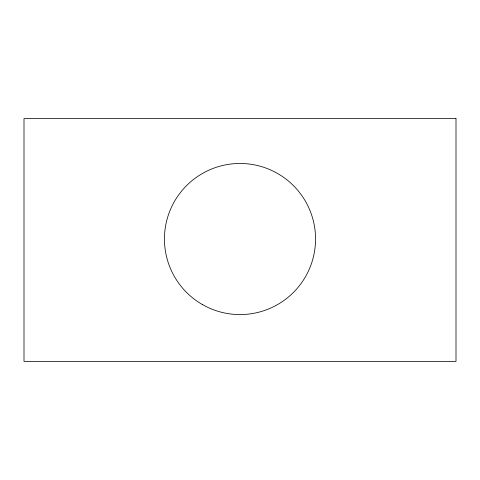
<?xml version="1.0" encoding="UTF-8"?>
<svg xmlns="http://www.w3.org/2000/svg" width="480" height="480" viewBox="0 0 480 480"><rect width="100%" height="100%" fill="white"/><g stroke="black" fill="none" stroke-linecap="round" stroke-linejoin="round"><path stroke-width="0.72" d="M456 118.638L24 118.638L24 361.362L456 361.362L456 118.638M202.224 304.452A75.546 75.546 0 0 0 315.546 239.028A75.546 75.546 0 0 0 202.224 173.598A75.546 75.546 0 0 0 202.224 304.452"/></g></svg>
